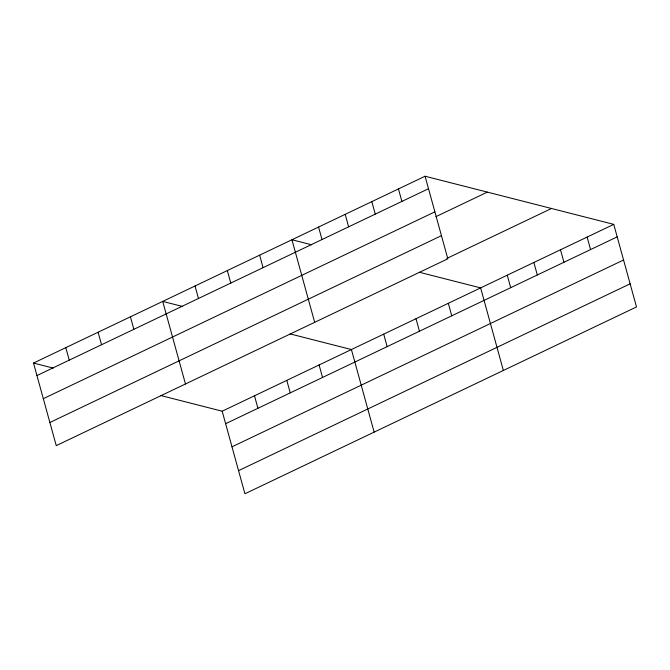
<?xml version="1.0" encoding="UTF-8"?>
<svg xmlns="http://www.w3.org/2000/svg" width="670" height="670" viewBox="0 0 670 670"><rect width="100%" height="100%" fill="white"/><g stroke="black" fill="none" stroke-linecap="round" stroke-linejoin="round"><path stroke-width="1" d="M425.073 176.227L447.82 258.796L56.246 445.634L33.5 363.056L425.073 176.227L613.754 224.366L636.5 306.944L244.927 493.773L222.18 411.204L160.909 395.568M36.942 375.56L428.515 188.722M43.316 398.684L434.88 211.846M435.919 216.645L487.341 192.114M49.873 422.502L441.446 235.672M446.823 258.427L551.494 208.479M222.18 411.204L613.754 224.366M225.631 423.7L617.196 236.87M231.996 446.823L623.569 259.993M238.562 470.65L630.127 283.82M311.701 244.793L291.936 239.751L314.682 322.32M419.345 272.255L480.625 287.891L503.363 370.468M182.483 306.45L162.718 301.408L185.464 383.977M290.127 333.911L351.407 349.547L374.145 432.117M33.5 363.056L53.265 368.098M587.129 237.071L590.572 249.575M560.505 249.776L563.947 262.28M533.873 262.481L537.315 274.985M507.249 275.186L510.691 287.69M448.314 303.309L451.756 315.805M398.441 188.932L401.891 201.427M416.011 318.719L419.453 331.223M371.817 201.636L375.259 214.132M383.709 334.137L387.151 346.633M345.192 214.341L348.635 226.837M318.568 227.046L322.01 239.542M319.096 364.957L322.538 377.461M259.633 255.161L263.076 267.665M286.793 380.376L290.236 392.871M227.331 270.579L230.773 283.075M254.491 395.786L257.933 408.29M195.02 285.99L198.462 298.485M130.416 316.818L133.858 329.313M98.113 332.228L101.555 344.732M65.802 347.646L69.245 360.142"/></g></svg>
